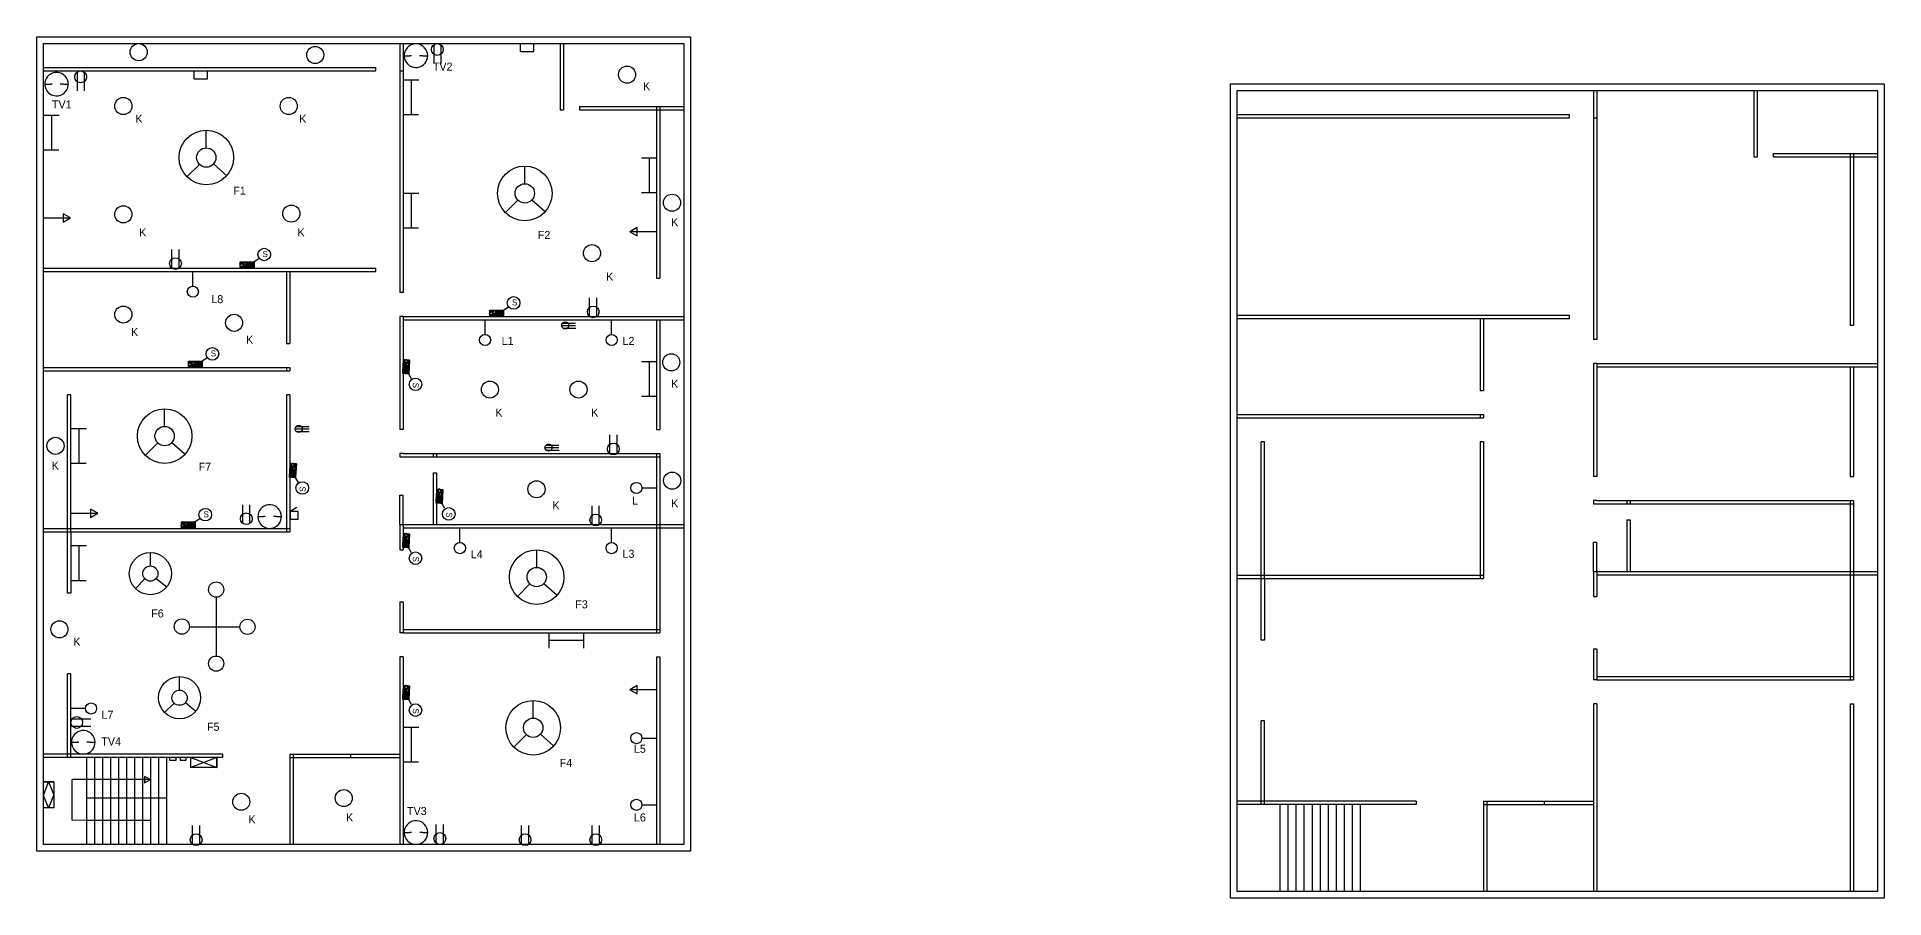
# Model space of a CAD drawing. Header units: inches. Extents: x -469 to 4578, y 1283 to 2573.
# Drawn here: x 1808 to 4578, y 1283 to 2573 of the extents above; entities that cross this region are included whole.
import ezdxf

# ---------------------------------------------------------------- set-up
doc = ezdxf.new("R2010")
doc.units = ezdxf.units.IN
doc.header["$MEASUREMENT"] = 0
doc.linetypes.add('ACAD_ISO02W100', pattern=[15, 12, -3])
doc.layers.add('Layer1', color=7, linetype='ACAD_ISO02W100')
doc.layers.add('Layer3', color=10, linetype='Continuous')
pattern_1 = [(45, (-10128.0587, -259.83316), (-0.18561553, 0.18561553), []), (45, (-10127.93496, -259.83316), (-0.18561553, 0.18561553), [])]
pattern_2 = [(45, (-10050.3497, -110.98752), (-0.18561553, 0.18561553), []), (45, (-10050.22595, -110.98752), (-0.18561553, 0.18561553), [])]
pattern_3 = [(45, (-9676.35038, -183.42293), (-0.18561553, 0.18561553), []), (45, (-9676.22664, -183.42293), (-0.18561553, 0.18561553), [])]
pattern_4 = [(311.7517341, (712.841, 14365.733), (0.1958347705, 0.1747998646), []), (311.7517341, (712.834, 14365.60946), (0.1958347705, 0.1747998646), [])]
pattern_5 = [(311.7517341, (712.841, 13877.51115), (0.1958347705, 0.1747998646), []), (311.7517341, (712.834, 13877.3876), (0.1958347705, 0.1747998646), [])]
pattern_6 = [(311.7517341, (543.0083, 14210.35765), (0.1958347705, 0.1747998646), []), (311.7517341, (543.00128, 14210.2341), (0.1958347705, 0.1747998646), [])]
pattern_7 = [(311.7517341, (712.841, 14105.1741), (0.1958347705, 0.1747998646), []), (311.7517341, (712.834, 14105.05055), (0.1958347705, 0.1747998646), [])]
pattern_8 = [(311.7517341, (762.79372, 14171.5111), (0.1958347705, 0.1747998646), []), (311.7517341, (762.7867, 14171.38756), (0.1958347705, 0.1747998646), [])]

msp = doc.modelspace()

# ---------------------------------------------------------------- hatches: boundary and pattern name
h = msp.add_hatch()
h.set_pattern_fill('ANSI32', color=256, style=0)
h.paths.add_polyline_path([(2038.1, 1841.3), (2040.4, 1845.4), (2041.6, 1843.7), (2045.3, 1846.2), (2024.6, 1846.2), (2024.6, 1841.6), (2028.4, 1844), (2034.2, 1845.1), (2032.2, 1840.8), (2028.4, 1844), (2028.2, 1839.3), (2024.5, 1840.5), (2024.5, 1836.6), (2045.3, 1836.6), (2045.3, 1846.1), (2041.6, 1843.6), (2042.5, 1842.3)])
at = {"layer": 'Layer1', "lineweight": 13, "ltscale": 0.13}
h = msp.add_hatch(dxfattribs=at)
h.set_pattern_fill('ANSI32', color=256, scale=0.7, style=0)
h.set_pattern_definition(pattern_2)
h.paths.add_polyline_path([(2119.9, 2236), (2113.1, 2236), (2113, 2236), (2113, 2234.2), (2114.8, 2232.5), (2116.9, 2233.8), (2120, 2234.4)])
h.paths.add_polyline_path([(2133.8, 2236), (2119.9, 2236), (2120, 2234.4), (2122.7, 2234.9), (2120.7, 2230.6), (2116.9, 2233.8), (2116.7, 2229.1), (2113, 2230.3), (2113, 2226.5), (2133.8, 2226.5), (2133.8, 2235.9), (2130.1, 2233.5), (2131, 2232.1), (2126.6, 2231.1), (2128.9, 2235.2), (2130, 2233.5)])
h = msp.add_hatch(dxfattribs=at)
h.set_pattern_fill('ANSI32', color=256, scale=0.7, style=0)
h.set_pattern_definition(pattern_2)
h.paths.add_polyline_path([(2114.8, 2232.5), (2113, 2234.2), (2113, 2231.3)])
h = msp.add_hatch(dxfattribs=at)
h.set_pattern_fill('ANSI32', color=256, scale=0.7, style=0)
h.set_pattern_definition(pattern_3)
h.paths.add_polyline_path([(2493.9, 2163.6), (2487.1, 2163.6), (2487, 2163.6), (2487, 2161.7), (2488.8, 2160.1), (2490.9, 2161.4), (2494, 2162)])
h.paths.add_polyline_path([(2507.8, 2163.6), (2493.9, 2163.6), (2494, 2162), (2496.7, 2162.5), (2494.7, 2158.2), (2490.9, 2161.4), (2490.7, 2156.7), (2487, 2157.9), (2487, 2154), (2507.8, 2154), (2507.8, 2163.5), (2504.1, 2161), (2505, 2159.7), (2500.6, 2158.7), (2502.9, 2162.7), (2504, 2161.1)])
h = msp.add_hatch(dxfattribs=at)
h.set_pattern_fill('ANSI32', color=256, scale=0.7, style=0)
h.set_pattern_definition(pattern_3)
h.paths.add_polyline_path([(2488.8, 2160.1), (2487, 2161.7), (2487, 2158.9)])
h = msp.add_hatch(dxfattribs=at)
h.set_pattern_fill('ANSI32', color=256, scale=0.7, style=0)
h.set_pattern_definition(pattern_1)
h.paths.add_polyline_path([(2042.2, 2087.2), (2035.4, 2087.2), (2035.3, 2087.2), (2035.3, 2085.3), (2037.1, 2083.7), (2039.1, 2085), (2042.3, 2085.6)])
h.paths.add_polyline_path([(2056.1, 2087.2), (2042.2, 2087.2), (2042.3, 2085.6), (2045, 2086.1), (2043, 2081.8), (2039.1, 2085), (2039, 2080.3), (2035.3, 2081.4), (2035.3, 2077.6), (2056.1, 2077.6), (2056.1, 2087.1), (2052.4, 2084.6), (2053.3, 2083.3), (2048.9, 2082.3), (2051.2, 2086.3), (2052.3, 2084.6)])
h = msp.add_hatch(dxfattribs=at)
h.set_pattern_fill('ANSI32', color=256, scale=0.7, style=0)
h.set_pattern_definition(pattern_1)
h.paths.add_polyline_path([(2037.1, 2083.7), (2035.3, 2085.3), (2035.3, 2082.5)])
h = msp.add_hatch(dxfattribs=at)
h.set_pattern_fill('ANSI32', color=256, scale=0.7, angle=-93.2483, style=0)
h.set_pattern_definition(pattern_4)
h.paths.add_polyline_path([(2366.5, 2082), (2366.9, 2088.9), (2366.9, 2088.9), (2365, 2089.1), (2363.3, 2087.3), (2364.5, 2085.2), (2364.9, 2082)])
h.paths.add_polyline_path([(2365.7, 2068.2), (2366.5, 2082), (2364.9, 2082), (2365.2, 2079.3), (2361.1, 2081.5), (2364.5, 2085.2), (2359.8, 2085.7), (2361.2, 2089.3), (2357.3, 2089.5), (2356.1, 2068.7), (2365.6, 2068.2), (2363.3, 2072), (2362, 2071.2), (2361.2, 2075.7), (2365.1, 2073.1), (2363.4, 2072.1)])
h = msp.add_hatch(dxfattribs=at)
h.set_pattern_fill('ANSI32', color=256, scale=0.7, angle=-93.2483, style=0)
h.set_pattern_definition(pattern_4)
h.paths.add_polyline_path([(2363.3, 2087.3), (2365, 2089.1), (2362.2, 2089.2)])
h = msp.add_hatch(dxfattribs=at)
h.set_pattern_fill('ANSI32', color=256, scale=0.7, angle=-93.2483, style=0)
h.set_pattern_definition(pattern_6)
h.paths.add_polyline_path([(2196.7, 1926.6), (2197.1, 1933.5), (2197.1, 1933.6), (2195.2, 1933.7), (2193.4, 1932), (2194.6, 1929.8), (2195.1, 1926.6)])
h.paths.add_polyline_path([(2195.9, 1912.8), (2196.7, 1926.6), (2195.1, 1926.6), (2195.4, 1924), (2191.2, 1926.2), (2194.6, 1929.8), (2190, 1930.3), (2191.3, 1933.9), (2187.5, 1934.1), (2186.3, 1913.3), (2195.8, 1912.8), (2193.5, 1916.7), (2192.1, 1915.8), (2191.4, 1920.3), (2195.3, 1917.7), (2193.5, 1916.7)])
h = msp.add_hatch(dxfattribs=at)
h.set_pattern_fill('ANSI32', color=256, scale=0.7, angle=-93.2483, style=0)
h.set_pattern_definition(pattern_6)
h.paths.add_polyline_path([(2193.4, 1932), (2195.2, 1933.7), (2192.4, 1933.8)])
h = msp.add_hatch(dxfattribs=at)
h.set_pattern_fill('ANSI32', color=256, scale=0.7, angle=-93.2483, style=0)
h.set_pattern_definition(pattern_8)
h.paths.add_polyline_path([(2416.4, 1887.8), (2416.8, 1894.6), (2416.8, 1894.7), (2415, 1894.8), (2413.2, 1893.1), (2414.4, 1891), (2414.8, 1887.8)])
h.paths.add_polyline_path([(2415.7, 1874), (2416.4, 1887.8), (2414.8, 1887.8), (2415.2, 1885.1), (2411, 1887.3), (2414.4, 1891), (2409.7, 1891.4), (2411.1, 1895.1), (2407.3, 1895.3), (2406.1, 1874.5), (2415.6, 1874), (2413.3, 1877.8), (2411.9, 1877), (2411.2, 1881.4), (2415.1, 1878.9), (2413.3, 1877.8)])
h = msp.add_hatch(dxfattribs=at)
h.set_pattern_fill('ANSI32', color=256, scale=0.7, angle=-93.2483, style=0)
h.set_pattern_definition(pattern_8)
h.paths.add_polyline_path([(2413.2, 1893.1), (2415, 1894.8), (2412.2, 1895)])
h = msp.add_hatch(dxfattribs=at)
h.set_pattern_fill('ANSI32', color=256, scale=0.7, style=0)
h.set_pattern_definition([(45, (-10138.8256, -500.80752), (-0.18561553, 0.18561553), []), (45, (-10138.70186, -500.80752), (-0.18561553, 0.18561553), [])])
h.paths.add_polyline_path([(2026.3, 1842.7), (2024.5, 1844.3), (2024.5, 1841.5)])
h = msp.add_hatch(dxfattribs=at)
h.set_pattern_fill('ANSI32', color=256, scale=0.7, angle=-93.2483, style=0)
h.set_pattern_definition(pattern_7)
h.paths.add_polyline_path([(2366.5, 1821.5), (2366.9, 1828.3), (2366.9, 1828.4), (2365, 1828.5), (2363.3, 1826.8), (2364.5, 1824.7), (2364.9, 1821.4)])
h.paths.add_polyline_path([(2365.7, 1807.6), (2366.5, 1821.5), (2364.9, 1821.4), (2365.2, 1818.8), (2361.1, 1821), (2364.5, 1824.7), (2359.8, 1825.1), (2361.2, 1828.7), (2357.3, 1828.9), (2356.1, 1808.2), (2365.6, 1807.6), (2363.3, 1811.5), (2362, 1810.7), (2361.2, 1815.1), (2365.1, 1812.5), (2363.4, 1811.5)])
h = msp.add_hatch(dxfattribs=at)
h.set_pattern_fill('ANSI32', color=256, scale=0.7, angle=-93.2483, style=0)
h.set_pattern_definition(pattern_7)
h.paths.add_polyline_path([(2363.3, 1826.8), (2365, 1828.5), (2362.2, 1828.7)])
h = msp.add_hatch(dxfattribs=at)
h.set_pattern_fill('ANSI32', color=256, scale=0.7, angle=-93.2483, style=0)
h.set_pattern_definition(pattern_5)
h.paths.add_polyline_path([(2366.5, 1593.8), (2366.9, 1600.6), (2366.9, 1600.7), (2365, 1600.8), (2363.3, 1599.1), (2364.5, 1597), (2364.9, 1593.8)])
h.paths.add_polyline_path([(2365.7, 1580), (2366.5, 1593.8), (2364.9, 1593.8), (2365.2, 1591.1), (2361.1, 1593.3), (2364.5, 1597), (2359.8, 1597.4), (2361.2, 1601.1), (2357.3, 1601.3), (2356.1, 1580.5), (2365.6, 1580), (2363.3, 1583.8), (2362, 1583), (2361.2, 1587.4), (2365.1, 1584.9), (2363.4, 1583.8)])
h = msp.add_hatch(dxfattribs=at)
h.set_pattern_fill('ANSI32', color=256, scale=0.7, angle=-93.2483, style=0)
h.set_pattern_definition(pattern_5)
h.paths.add_polyline_path([(2363.3, 1599.1), (2365, 1600.8), (2362.2, 1601)])

# ---------------------------------------------------------------- linework, layer by layer
for p, q in [((1808.1, 1353), (1808.1, 2573)), ((1808.1, 2573), (2788.1, 2573)), ((1818.1, 1363), (1818.1, 2563)), ((1818.1, 2563), (2778.1, 2563)), ((2352.3, 2563), (2352.3, 2190)), ((2357.3, 2563), (2357.3, 2190)), ((2403.1, 2561.2), (2403.1, 2533.1)), ((2413.9, 2561.1), (2413.9, 2533.1)), ((2533.2, 2551), (2533.2, 2563)), ((2533.2, 2551), (2553.1, 2551)), ((2553.1, 2551), (2553.1, 2563)), ((2553.1, 2551), (2553.1, 2551)), ((2553.1, 2551), (2553.1, 2551)), ((2592.8, 2563), (2592.8, 2463.6)), ((2597.8, 2563), (2597.8, 2468.6)), ((2778.1, 2563), (2778.1, 1363)), ((2778.1, 2563), (2778.1, 2563)), ((2788.1, 2573), (2788.1, 1353)), ((1818.1, 2527), (2316.3, 2527)), ((1818.1, 2522), (2316.3, 2522)), ((2043.9, 2510), (2043.9, 2522)), ((2063.8, 2510), (2063.8, 2522)), ((2316.3, 2522), (2316.3, 2527)), ((2352.3, 2522), (2357.3, 2522)), ((2358.7, 2544.9), (2367.1, 2544.9)), ((2369.9, 2544.9), (2367.3, 2544.9)), ((2386.7, 2544.9), (2382, 2544.9)), ((2386.7, 2544.9), (2394.1, 2544.9)), ((2393.2, 2539.5), (2394.1, 2544.9)), ((1819.8, 2502.3), (1828.2, 2502.3)), ((1831, 2502.3), (1828.4, 2502.3)), ((1847.8, 2502.3), (1843.1, 2502.3)), ((1847.8, 2502.3), (1855.2, 2502.3)), ((1854.4, 2496.9), (1855.2, 2502.3)), ((1868.3, 2520.2), (1868.3, 2492.1)), ((1879.1, 2520.1), (1879.1, 2492.1)), ((2043.9, 2510), (2063.8, 2510)), ((2063.8, 2510), (2063.8, 2510)), ((2063.8, 2510), (2063.8, 2510)), ((2357.3, 2508.8), (2380.8, 2508.8)), ((2369.1, 2508.8), (2369.1, 2456.8)), ((3597.8, 1282.6), (3597.8, 2502.6)), ((3597.8, 2502.6), (4577.8, 2502.6)), ((4577.8, 2502.6), (4577.8, 1282.6)), ((2597.8, 2468.6), (2597.8, 2463.6)), ((2621.8, 2468.6), (2778.1, 2468.6)), ((2621.8, 2468.6), (2621.8, 2463.6)), ((2737.1, 2468.6), (2737.1, 2211.4)), ((2742.1, 2468.6), (2742.1, 2211.4)), ((3607.8, 1292.6), (3607.8, 2492.6)), ((3607.8, 2492.6), (4567.8, 2492.6)), ((4141.9, 2492.6), (4141.9, 2119.6)), ((4146.9, 2492.6), (4146.9, 2119.6)), ((4382.4, 2492.6), (4382.4, 2393.2)), ((4387.4, 2492.6), (4387.4, 2398.2)), ((4567.8, 2492.6), (4567.8, 1292.6)), ((4567.8, 2492.6), (4567.8, 2492.6)), ((1818.1, 2456), (1818.1, 2456)), ((1818.1, 2456), (1841.7, 2456)), ((1829.9, 2456), (1829.9, 2404)), ((2357.3, 2456.8), (2380.1, 2456.8)), ((2592.8, 2463.6), (2597.8, 2463.6)), ((2621.8, 2463.6), (2778.1, 2463.6)), ((3607.8, 2456.6), (4105.9, 2456.6)), ((3607.8, 2451.6), (4105.9, 2451.6)), ((4105.9, 2451.6), (4105.9, 2456.6)), ((4141.9, 2451.6), (4146.9, 2451.6)), ((2062.1, 2406.7), (2062.1, 2433.2)), ((1818.1, 2404), (1840.9, 2404)), ((2051.9, 2382.1), (2033.1, 2363.4)), ((2072.9, 2382.7), (2092.7, 2365.1)), ((2714.4, 2392), (2737.9, 2392)), ((2726.2, 2392), (2726.2, 2340)), ((4382.4, 2393.2), (4387.4, 2393.2)), ((4387.4, 2398.2), (4387.4, 2393.2)), ((4411.4, 2398.2), (4567.8, 2398.2)), ((4411.4, 2398.2), (4411.4, 2393.2)), ((4411.4, 2393.2), (4567.8, 2393.2)), ((4526.8, 2398.2), (4526.8, 2141)), ((4531.8, 2398.2), (4531.8, 2141)), ((2539.6, 2353.1), (2539.6, 2379.6)), ((2357.3, 2338.9), (2380.8, 2338.9)), ((2369.1, 2338.9), (2369.1, 2286.9)), ((2529.4, 2328.4), (2510.6, 2309.7)), ((2550.4, 2329), (2570.2, 2311.5)), ((2714.4, 2340), (2737.1, 2340)), ((1818.1, 2302), (1818.1, 2302)), ((1818.1, 2302), (1858.3, 2302)), ((1858.3, 2302), (1847.3, 2307.9)), ((1847.3, 2307.9), (1847.3, 2295.3)), ((1847.3, 2295.3), (1858.3, 2302)), ((2357.3, 2286.9), (2380.1, 2286.9)), ((2708, 2287.7), (2697, 2281.1)), ((2737.1, 2281.1), (2697, 2281.1)), ((2697, 2281.1), (2708, 2275.2)), ((2708, 2275.2), (2708, 2287.7)), ((2010.5, 2226.5), (2010.5, 2254.5)), ((2021.3, 2226.5), (2021.3, 2254.5)), ((1818.1, 2226.5), (2316.3, 2226.5)), ((1818.1, 2221.5), (2316.3, 2221.5)), ((2041.9, 2199.7), (2041.9, 2221.5)), ((2113, 2226.5), (2113, 2236)), ((2113.1, 2236), (2133.8, 2236)), ((2141, 2240.7), (2126.6, 2231.1)), ((2126.6, 2231.1), (2133.8, 2236)), ((2126.6, 2231.1), (2128.9, 2235.2)), ((2131, 2232.1), (2126.6, 2231.1)), ((2128.9, 2235.2), (2131, 2232.1)), ((2133.8, 2236), (2133.8, 2226.5)), ((2182.5, 2221.5), (2182.5, 2113.6)), ((2187.5, 2221.5), (2187.5, 2113.6)), ((2316.3, 2221.5), (2316.3, 2226.5)), ((2357.3, 2190), (2352.3, 2190)), ((2737.1, 2211.4), (2742.1, 2211.4)), ((2487, 2154), (2487, 2163.6)), ((2487.1, 2163.6), (2507.8, 2163.6)), ((2515, 2168.3), (2500.6, 2158.7)), ((2500.6, 2158.7), (2507.8, 2163.6)), ((2500.6, 2158.7), (2502.9, 2162.7)), ((2502.9, 2162.7), (2505, 2159.7)), ((2507.8, 2163.6), (2507.8, 2154)), ((2636.9, 2154.1), (2636.9, 2182.1)), ((2647.7, 2154), (2647.7, 2182.1)), ((2357.3, 2154), (2352.3, 2154)), ((2352.3, 2154), (2352.3, 1984.6)), ((2357.3, 2154), (2778.1, 2154)), ((2357.3, 2154), (2357.3, 1984.6)), ((2357.3, 2149), (2778.1, 2149)), ((2480.1, 2127.3), (2480.1, 2149)), ((2505, 2159.7), (2500.6, 2158.7)), ((2594.9, 2140.7), (2615.7, 2140.7)), ((2596.4, 2144.3), (2615.8, 2144.3)), ((2596.6, 2136.8), (2616, 2136.8)), ((2669.9, 2127.3), (2669.9, 2149)), ((2737.1, 2149), (2737.1, 1984.6)), ((2742.1, 2149), (2742.1, 1984.6)), ((3607.8, 2156.1), (4105.9, 2156.1)), ((3607.8, 2151.1), (4105.9, 2151.1)), ((3972.1, 2151.1), (3972.1, 2043.2)), ((3977.1, 2151.1), (3977.1, 2043.2)), ((4105.9, 2151.1), (4105.9, 2156.1)), ((4526.8, 2141), (4531.8, 2141)), ((2182.5, 2113.6), (2187.5, 2113.6)), ((4146.9, 2119.6), (4141.9, 2119.6)), ((1818.1, 2077.6), (2187.5, 2077.6)), ((2035.3, 2077.6), (2035.3, 2087.2)), ((2035.4, 2087.2), (2056.1, 2087.2)), ((2063.3, 2091.9), (2048.9, 2082.3)), ((2048.9, 2082.3), (2056.1, 2087.2)), ((2048.9, 2082.3), (2051.2, 2086.3)), ((2053.3, 2083.3), (2048.9, 2082.3)), ((2051.2, 2086.3), (2053.3, 2083.3)), ((2056.1, 2087.2), (2056.1, 2077.6)), ((2182.5, 2077.6), (2182.5, 2072.6)), ((2187.5, 2077.6), (2187.5, 2072.6)), ((2357.3, 2089.5), (2366.9, 2088.9)), ((2366.9, 2088.9), (2365.7, 2068.2)), ((2714.4, 2086.7), (2737.9, 2086.7)), ((2726.2, 2086.7), (2726.2, 2034.7)), ((4141.9, 2083.6), (4141.9, 1914.2)), ((4146.9, 2083.6), (4141.9, 2083.6)), ((4146.9, 2083.6), (4146.9, 1914.2)), ((4146.9, 2083.6), (4567.8, 2083.6)), ((4146.9, 2078.6), (4567.8, 2078.6)), ((4526.8, 2078.6), (4526.8, 1914.2)), ((4531.8, 2078.6), (4531.8, 1914.2)), ((1818.1, 2072.6), (2187.5, 2072.6)), ((2365.7, 2068.2), (2356.1, 2068.7)), ((2370, 2060.7), (2361.2, 2075.7)), ((2361.2, 2075.7), (2365.7, 2068.2)), ((2361.2, 2075.7), (2365.1, 2073.1)), ((2362, 2071.2), (2361.2, 2075.7)), ((2365.1, 2073.1), (2362, 2071.2)), ((1854.1, 1831.6), (1854.1, 2036.6)), ((1859.1, 2036.6), (1854.1, 2036.6)), ((1859.1, 1831.6), (1859.1, 2036.6)), ((2187.5, 2036.6), (2182.5, 2036.6)), ((2182.5, 2036.6), (2182.5, 1831.6)), ((2187.5, 2036.6), (2187.5, 2036.6)), ((2187.5, 2036.6), (2187.5, 1831.6)), ((2714.4, 2034.7), (2737.1, 2034.7)), ((3972.1, 2043.2), (3977.1, 2043.2)), ((1999.6, 1989.3), (1999.6, 2015.8)), ((3607.8, 2007.2), (3977.1, 2007.2)), ((3607.8, 2002.2), (3977.1, 2002.2)), ((3972.1, 2007.2), (3972.1, 2002.2)), ((3977.1, 2007.2), (3977.1, 2002.2)), ((1859.1, 1986.2), (1882.7, 1986.2)), ((1870.9, 1986.2), (1870.9, 1934.1)), ((2195.4, 1985.7), (2216.2, 1985.7)), ((2196.9, 1989.3), (2216.3, 1989.3)), ((2197.1, 1981.8), (2216.4, 1981.8)), ((2357.3, 1984.6), (2352.3, 1984.6)), ((2667.1, 1948.7), (2667.1, 1976.7)), ((2677.9, 1948.6), (2677.9, 1976.7)), ((2737.1, 1984.6), (2742.1, 1984.6)), ((1989.3, 1964.6), (1970.6, 1945.9)), ((2010.4, 1965.2), (2030.2, 1947.6)), ((2357.3, 1948.6), (2352.3, 1948.6)), ((2352.3, 1948.6), (2352.3, 1943.6)), ((2352.3, 1943.6), (2742.1, 1943.6)), ((2357.3, 1948.6), (2742.1, 1948.6)), ((2402.3, 1948.6), (2402.3, 1943.6)), ((2407.3, 1948.6), (2407.3, 1943.6)), ((2570, 1957.7), (2590.7, 1957.7)), ((2571.4, 1961.3), (2590.9, 1961.3)), ((2571.7, 1953.8), (2591, 1953.8)), ((2737.1, 1948.6), (2737.1, 1680)), ((2742.1, 1948.6), (2742.1, 1680)), ((3643.8, 1761.3), (3643.8, 1966.2)), ((3648.8, 1966.2), (3643.8, 1966.2)), ((3648.8, 1761.3), (3648.8, 1966.2)), ((3972.1, 1966.2), (3972.1, 1761.3)), ((3977.1, 1966.2), (3972.1, 1966.2)), ((3977.1, 1966.2), (3977.1, 1761.3)), ((3977.1, 1966.2), (3977.1, 1966.2)), ((1859.1, 1934.1), (1881.9, 1934.1)), ((2195.9, 1912.8), (2186.3, 1913.3)), ((2187.5, 1934.1), (2197.1, 1933.6)), ((2200.2, 1905.3), (2191.4, 1920.3)), ((2191.4, 1920.3), (2195.9, 1912.8)), ((2191.4, 1920.3), (2195.3, 1917.7)), ((2192.1, 1915.8), (2191.4, 1920.3)), ((2195.3, 1917.7), (2192.1, 1915.8)), ((2197.1, 1933.5), (2195.9, 1912.8)), ((2402.3, 1919.6), (2407.3, 1919.6)), ((2402.3, 1919.6), (2402.3, 1870.9)), ((2407.3, 1919.6), (2407.3, 1870.9)), ((4146.9, 1914.2), (4141.9, 1914.2)), ((4526.8, 1914.2), (4531.8, 1914.2)), ((2352.3, 1842.2), (2352.3, 1886.2)), ((2352.3, 1886.2), (2357.3, 1886.2)), ((2357.3, 1842.2), (2357.3, 1886.2)), ((2407.3, 1895.3), (2416.8, 1894.7)), ((2416.8, 1894.6), (2415.7, 1874)), ((2715.4, 1897.2), (2737.1, 1897.2)), ((1859.1, 1859.5), (1899.3, 1859.5)), ((1899.3, 1859.5), (1888.3, 1865.4)), ((1888.3, 1865.4), (1888.3, 1852.8)), ((1888.3, 1852.8), (1899.3, 1859.5)), ((2116.7, 1844), (2116.7, 1872.1)), ((2127.5, 1844), (2127.5, 1872.1)), ((2187.9, 1862.3), (2198, 1868.2)), ((2187.9, 1862.3), (2199.9, 1862.3)), ((2187.9, 1862.3), (2187.9, 1850.3)), ((2199.9, 1850.3), (2199.9, 1862.3)), ((2402.3, 1870.9), (2402.3, 1842.2)), ((2415.7, 1874), (2406.1, 1874.5)), ((2407.3, 1870.9), (2407.3, 1842.2)), ((2419.9, 1866.4), (2411.2, 1881.4)), ((2411.2, 1881.4), (2415.7, 1874)), ((2411.2, 1881.4), (2415.1, 1878.9)), ((2411.9, 1877), (2411.2, 1881.4)), ((2415.1, 1878.9), (2411.9, 1877)), ((2640.6, 1842.2), (2640.6, 1870.2)), ((2651.4, 1842.2), (2651.4, 1870.2)), ((4141.9, 1878.2), (4141.9, 1873.2)), ((4146.9, 1878.2), (4141.9, 1878.2)), ((4141.9, 1873.2), (4531.8, 1873.2)), ((4146.9, 1878.2), (4531.8, 1878.2)), ((4191.9, 1878.2), (4191.9, 1873.2)), ((4196.9, 1878.2), (4196.9, 1873.2)), ((4526.8, 1878.2), (4526.8, 1609.6)), ((4531.8, 1878.2), (4531.8, 1609.6)), ((1818.1, 1836.6), (2187.5, 1836.6)), ((1818.1, 1831.6), (2187.5, 1831.6)), ((1854.1, 1739.5), (1854.1, 1831.6)), ((1859.1, 1831.6), (1859.1, 1795.6)), ((1859.1, 1831.6), (1859.1, 1795.6)), ((2024.6, 1846.2), (2024.5, 1836.6)), ((2024.6, 1846.2), (2045.3, 1846.2)), ((2052.6, 1850.9), (2038.1, 1841.3)), ((2038.1, 1841.3), (2045.3, 1846.2)), ((2038.1, 1841.3), (2040.4, 1845.4)), ((2042.5, 1842.3), (2038.1, 1841.3)), ((2040.4, 1845.4), (2042.5, 1842.3)), ((2045.3, 1846.1), (2045.3, 1836.6)), ((2139.4, 1854.3), (2147.8, 1854.3)), ((2150.5, 1854.3), (2148, 1854.3)), ((2167.3, 1854.3), (2162.7, 1854.3)), ((2167.3, 1854.3), (2174.7, 1854.3)), ((2173.9, 1848.9), (2174.7, 1854.3)), ((2187.9, 1850.3), (2199.9, 1850.3)), ((2352.3, 1842.2), (2742.1, 1842.2)), ((2352.3, 1842.2), (2352.3, 1804.6)), ((2357.3, 1842.2), (2357.3, 1804.6)), ((2357.3, 1837.2), (2742.1, 1837.2)), ((2357.3, 1828.9), (2366.9, 1828.4)), ((2366.9, 1828.3), (2365.7, 1807.6)), ((2442.3, 1815.4), (2442.3, 1837.2)), ((2669.8, 1815.4), (2669.8, 1837.2)), ((2742.1, 1842.2), (2778.1, 1842.2)), ((2742.1, 1837.2), (2778.1, 1837.2)), ((4191.9, 1849.2), (4191.9, 1800.6)), ((4191.9, 1849.2), (4196.9, 1849.2)), ((4196.9, 1849.2), (4196.9, 1800.6)), ((1859.1, 1810.7), (1882.7, 1810.7)), ((1870.9, 1810.7), (1870.9, 1758.7)), ((1978.2, 1780.3), (1978.2, 1800.4)), ((2352.3, 1804.6), (2357.3, 1804.6)), ((2365.7, 1807.6), (2356.1, 1808.2)), ((2370, 1800.1), (2361.2, 1815.1)), ((2361.2, 1815.1), (2365.7, 1807.6)), ((2361.2, 1815.1), (2365.1, 1812.5)), ((2362, 1810.7), (2361.2, 1815.1)), ((2365.1, 1812.5), (2362, 1810.7)), ((2557.5, 1778.1), (2557.5, 1804.6)), ((4141.9, 1771.8), (4141.9, 1815.8)), ((4141.9, 1815.8), (4146.9, 1815.8)), ((4146.9, 1771.8), (4146.9, 1815.8)), ((4191.9, 1800.6), (4191.9, 1771.8)), ((4196.9, 1800.6), (4196.9, 1771.8)), ((1859.1, 1795.6), (1859.1, 1758.7)), ((1859.1, 1758.7), (1859.1, 1739.5)), ((1859.1, 1758.7), (1881.9, 1758.7)), ((1970, 1760.8), (1955.7, 1746.6)), ((1987.1, 1761.6), (2002.8, 1749)), ((2547.3, 1753.4), (2528.5, 1734.7)), ((2568.4, 1754), (2588.2, 1736.4)), ((3607.8, 1766.3), (3977.1, 1766.3)), ((3607.8, 1761.3), (3977.1, 1761.3)), ((3643.8, 1669.1), (3643.8, 1761.3)), ((3648.8, 1761.3), (3648.8, 1725.3)), ((3648.8, 1761.3), (3648.8, 1725.3)), ((4141.9, 1771.8), (4141.9, 1734.3)), ((4141.9, 1771.8), (4531.8, 1771.8)), ((4146.9, 1771.8), (4146.9, 1734.3)), ((4146.9, 1766.8), (4531.8, 1766.8)), ((4531.8, 1771.8), (4567.8, 1771.8)), ((4531.8, 1766.8), (4567.8, 1766.8)), ((1859.1, 1739.5), (1854.1, 1739.5)), ((2076.9, 1732.3), (2076.9, 1645.9)), ((2352.3, 1726.5), (2357.3, 1726.5)), ((2352.3, 1726.5), (2352.3, 1680)), ((2357.3, 1726.5), (2357.3, 1680)), ((3648.8, 1725.3), (3648.8, 1688.3)), ((4141.9, 1734.3), (4146.9, 1734.3)), ((2038.6, 1689.1), (2112.4, 1689.1)), ((2357.3, 1680), (2352.3, 1680)), ((2357.3, 1685), (2742.1, 1685)), ((2357.3, 1680), (2742.1, 1680)), ((2576.3, 1657.2), (2576.3, 1680.7)), ((2576.3, 1669), (2628.3, 1669)), ((2628.3, 1657.2), (2628.3, 1680)), ((3648.8, 1669.1), (3643.8, 1669.1)), ((3648.8, 1688.3), (3648.8, 1669.1)), ((2357.3, 1644), (2352.3, 1644)), ((2352.3, 1644), (2352.3, 1363)), ((2357.3, 1644), (2357.3, 1601.3)), ((2357.3, 1644), (2357.3, 1363)), ((2737.1, 1644), (2737.1, 1363)), ((2737.1, 1644), (2742.1, 1644)), ((2742.1, 1644), (2742.1, 1363)), ((4141.9, 1656.1), (4141.9, 1609.6)), ((4141.9, 1656.1), (4146.9, 1656.1)), ((4146.9, 1656.1), (4146.9, 1609.6)), ((1854.1, 1493.3), (1854.1, 1618.8)), ((1859.1, 1618.8), (1854.1, 1618.8)), ((1859.1, 1493.3), (1859.1, 1618.8)), ((2022, 1594.2), (2022, 1614.4)), ((4146.9, 1609.6), (4141.9, 1609.6)), ((4146.9, 1614.6), (4531.8, 1614.6)), ((4146.9, 1609.6), (4531.8, 1609.6)), ((2365.7, 1580), (2356.1, 1580.5)), ((2357.3, 1601.3), (2366.9, 1600.7)), ((2370, 1572.4), (2361.2, 1587.4)), ((2361.2, 1587.4), (2365.7, 1580)), ((2361.2, 1587.4), (2365.1, 1584.9)), ((2362, 1583), (2361.2, 1587.4)), ((2365.1, 1584.9), (2362, 1583)), ((2366.9, 1600.6), (2365.7, 1580)), ((2552.3, 1552.2), (2552.3, 1578.7)), ((2708, 1601.1), (2697, 1594.4)), ((2737.1, 1594.4), (2697, 1594.4)), ((2697, 1594.4), (2708, 1588.5)), ((2708, 1588.5), (2708, 1601.1)), ((1880.9, 1566.7), (1859.1, 1566.7)), ((1861, 1551.1), (1889.1, 1551.1)), ((2013.8, 1574.7), (1999.5, 1560.5)), ((2030.9, 1575.6), (2046.6, 1562.9)), ((4141.9, 1573.6), (4141.9, 1292.6)), ((4146.9, 1573.6), (4141.9, 1573.6)), ((4146.9, 1573.6), (4146.9, 1292.6)), ((4146.9, 1573.6), (4146.9, 1530.9)), ((4526.8, 1573.6), (4526.8, 1292.6)), ((4526.8, 1573.6), (4531.8, 1573.6)), ((4531.8, 1573.6), (4531.8, 1292.6)), ((1861, 1540.3), (1889.1, 1540.3)), ((2357.3, 1538.9), (2380.8, 1538.9)), ((2369.1, 1538.9), (2369.1, 1486.9)), ((2542, 1527.6), (2523.2, 1508.9)), ((2563.1, 1528.2), (2582.9, 1510.6)), ((3643.8, 1422.9), (3643.8, 1548.4)), ((3648.8, 1548.4), (3643.8, 1548.4)), ((3648.8, 1422.9), (3648.8, 1548.4)), ((2086.5, 1498.3), (1818.1, 1498.3)), ((1860, 1516), (1868.4, 1516)), ((1871.1, 1516), (1868.6, 1516)), ((1887.9, 1516), (1883.2, 1516)), ((1887.9, 1516), (1895.3, 1516)), ((1894.5, 1510.6), (1895.3, 1516)), ((2086.5, 1498.3), (2086.5, 1493.3)), ((2187.5, 1498.3), (2187.5, 1363)), ((2187.5, 1498.3), (2192.5, 1498.3)), ((2192.5, 1498.3), (2192.5, 1363)), ((2192.5, 1498.3), (2352.3, 1498.3)), ((2278.4, 1498.3), (2278.4, 1493.3)), ((2715.4, 1522.2), (2737.1, 1522.2)), ((2086.5, 1493.3), (1818.1, 1493.3)), ((1882.4, 1493.3), (1882.4, 1363)), ((1894.4, 1493.3), (1894.4, 1363)), ((1906.4, 1493.3), (1906.4, 1363)), ((1918.4, 1493.3), (1918.4, 1363)), ((1930.4, 1493.3), (1930.4, 1363)), ((1942.4, 1493.3), (1942.4, 1363)), ((1954.4, 1493.3), (1954.4, 1363)), ((1966.4, 1493.3), (1966.4, 1363)), ((1978.4, 1493.3), (1978.4, 1363)), ((1990.4, 1493.3), (1990.4, 1363)), ((2002.4, 1493.3), (2002.4, 1363)), ((2007.1, 1493.3), (2007.1, 1489.4)), ((2007.1, 1489.4), (2017, 1489.4)), ((2017, 1489.4), (2017, 1493.3)), ((2023.1, 1493.3), (2023.1, 1489.4)), ((2023.1, 1489.4), (2031.8, 1489.4)), ((2031.8, 1489.4), (2031.8, 1493.3)), ((2038.8, 1478.2), (2038.8, 1493.3)), ((2038.8, 1493.3), (2077.7, 1478.2)), ((2077.7, 1493.3), (2038.8, 1478.2)), ((2077.7, 1493.3), (2038.8, 1493.3)), ((2077.7, 1478.2), (2038.8, 1478.2)), ((2077.7, 1493.3), (2077.7, 1493.3)), ((2077.7, 1493.3), (2077.7, 1478.2)), ((2077.7, 1478.2), (2077.7, 1493.3)), ((2187.5, 1493.3), (2352.3, 1493.3)), ((2357.3, 1486.9), (2380.1, 1486.9)), ((1818.1, 1456.7), (1818.1, 1456.7)), ((1818.1, 1456.7), (1833.3, 1456.7)), ((1833.3, 1456.7), (1818.1, 1456.7)), ((1818.1, 1436.3), (1825.7, 1456.7)), ((1825.7, 1456.7), (1833.3, 1437.2)), ((1833.3, 1456.7), (1833.3, 1417.8)), ((1861, 1399.2), (1861, 1460.4)), ((1882.4, 1460.4), (1861, 1460.4)), ((1978.4, 1460.4), (1882.4, 1460.4)), ((1978.4, 1460.4), (1969.4, 1464.9)), ((1969.4, 1464.9), (1969.4, 1455.1)), ((1969.4, 1455.1), (1978.4, 1460.4)), ((1825.7, 1417.8), (1818.1, 1436.3)), ((1833.3, 1417.8), (1818.1, 1417.8)), ((1833.3, 1437.2), (1825.7, 1417.8)), ((2002.4, 1432.2), (1882.4, 1432.2)), ((2715.4, 1422.3), (2737.1, 1422.3)), ((3876.1, 1427.9), (3607.8, 1427.9)), ((3876.1, 1422.9), (3607.8, 1422.9)), ((3672, 1422.9), (3672, 1292.6)), ((3684, 1422.9), (3684, 1292.6)), ((3696, 1422.9), (3696, 1292.6)), ((3708, 1422.9), (3708, 1292.6)), ((3720, 1422.9), (3720, 1292.6)), ((3732, 1422.9), (3732, 1292.6)), ((3744, 1422.9), (3744, 1292.6)), ((3756, 1422.9), (3756, 1292.6)), ((3768, 1422.9), (3768, 1292.6)), ((3780, 1422.9), (3780, 1292.6)), ((3792, 1422.9), (3792, 1292.6)), ((3876.1, 1427.9), (3876.1, 1422.9)), ((3977.1, 1427.9), (3977.1, 1292.6)), ((3977.1, 1427.9), (3982.1, 1427.9)), ((3977.1, 1422.9), (4141.9, 1422.9)), ((3982.1, 1427.9), (3982.1, 1292.6)), ((3982.1, 1427.9), (4141.9, 1427.9)), ((4068, 1427.9), (4068, 1422.9)), ((1882.4, 1399), (1861, 1399.2)), ((1978.4, 1399), (1882.4, 1399)), ((2041.5, 1363), (2041.5, 1391.1)), ((2052.3, 1363), (2052.3, 1391.1)), ((2406.9, 1364.9), (2406.9, 1392.9)), ((2417.7, 1364.8), (2417.7, 1392.9)), ((2534.7, 1363), (2534.7, 1391.1)), ((2545.5, 1363), (2545.5, 1391.1)), ((2640.7, 1363), (2640.7, 1391.1)), ((2651.5, 1363), (2651.5, 1391.1)), ((2778.1, 1363), (1818.1, 1363)), ((2358.8, 1380.7), (2367.2, 1380.7)), ((2370, 1380.7), (2367.4, 1380.7)), ((2386.8, 1380.7), (2382.1, 1380.7)), ((2386.8, 1380.7), (2394.2, 1380.7)), ((2393.3, 1375.3), (2394.2, 1380.7)), ((2788.1, 1353), (1808.1, 1353)), ((4577.8, 1282.6), (3597.8, 1282.6)), ((4567.8, 1292.6), (3607.8, 1292.6))]:
    msp.add_line(p, q)
for centre, radius in [((1960.7, 2550.2), 12.8), ((2225.4, 2546), 12.8), ((2408.5, 2554.2), 8.8), ((1873.6, 2513.2), 8.8), ((2693, 2516.5), 12.8), ((1937.7, 2469.5), 12.8), ((2185.7, 2469.5), 12.8), ((2062.1, 2392.3), 40.9), ((2062.1, 2392.3), 14.5), ((2539.6, 2338.6), 40.9), ((2539.6, 2338.6), 14.5), ((2760.4, 2324.6), 12.8), ((1937.7, 2307.2), 12.8), ((2189.6, 2308.3), 12.8), ((2148.9, 2247), 9.45), ((2640.4, 2249), 12.8), ((2015.9, 2233.4), 8.8), ((2041.9, 2191.3), 8.35), ((1937.7, 2157), 12.8), ((2522.9, 2174.5), 9.45), ((2642.3, 2161), 8.8), ((2103.8, 2144.6), 12.8), ((2600.3, 2140.7), 5.31), ((2071.2, 2098.1), 9.45), ((2480.1, 2118.9), 8.35), ((2669.9, 2118.9), 8.35), ((2759.3, 2085.4), 12.8), ((2375.8, 2052.4), 9.45), ((2487.3, 2044.6), 12.8), ((2620.2, 2044.6), 12.8), ((1999.6, 1974.8), 40.9), ((1836, 1960.3), 12.8), ((1999.6, 1974.8), 14.5), ((2200.7, 1985.7), 5.31), ((2575.3, 1957.7), 5.31), ((2672.5, 1955.6), 8.8), ((2760.6, 1908.1), 12.8), ((2205.9, 1897.1), 9.45), ((2557.2, 1895.2), 12.8), ((2707, 1897.2), 8.35), ((2060.5, 1857.1), 9.45), ((2122.1, 1851), 8.8), ((2425.7, 1858.2), 9.45), ((2646.1, 1849.1), 8.8), ((1978.2, 1768.8), 31.6), ((2375.8, 1791.9), 9.45), ((2442.3, 1807), 8.35), ((2557.5, 1763.6), 40.9), ((2669.8, 1807), 8.35), ((1978.2, 1768.8), 11.4), ((2557.5, 1763.6), 14.5), ((2076.9, 1744.9), 11.4), ((1841.9, 1685.3), 12.8), ((2025.4, 1689.4), 11.4), ((2123.9, 1689.1), 11.4), ((2076.9, 1633.9), 11.4), ((2022, 1582.8), 31.6), ((2022, 1582.8), 11.4), ((2552.3, 1537.8), 40.9), ((1867.9, 1545.7), 8.8), ((1889.3, 1566.7), 8.35), ((2375.8, 1564.2), 9.45), ((2552.3, 1537.8), 14.5), ((2707, 1522.2), 8.35), ((2268.2, 1432.4), 12.8), ((2114.5, 1426.9), 12.8), ((2707, 1422.3), 8.35), ((2046.9, 1370), 8.8), ((2412.3, 1371.8), 8.8), ((2540.1, 1370), 8.8), ((2646.1, 1370), 8.8)]:
    msp.add_circle(centre, radius)
for centre in [(2376.4, 2544.9), (1837.5, 2502.3), (2157.1, 1854.3), (1877.7, 1516), (2376.5, 1380.7)]:
    msp.add_arc(centre, 17.7, 0, 342.2108)
for p, q in [((2116.9, 2233.8), (2111.9, 2230.6)), ((2111.9, 2230.6), (2116.7, 2229.1)), ((2113, 2236), (2113.1, 2236)), ((2116.7, 2229.1), (2116.9, 2233.8)), ((2122.7, 2234.9), (2116.9, 2233.8)), ((2116.9, 2233.8), (2120.7, 2230.6)), ((2120.7, 2230.6), (2122.7, 2234.9)), ((2490.9, 2161.4), (2485.9, 2158.2)), ((2487, 2163.6), (2487.1, 2163.6)), ((2490.7, 2156.7), (2490.9, 2161.4)), ((2496.7, 2162.5), (2490.9, 2161.4)), ((2490.9, 2161.4), (2494.7, 2158.2)), ((2494.7, 2158.2), (2496.7, 2162.5)), ((2485.9, 2158.2), (2490.7, 2156.7)), ((2039.1, 2085), (2034.2, 2081.8)), ((2034.2, 2081.8), (2039, 2080.3)), ((2035.3, 2087.2), (2035.4, 2087.2)), ((2039, 2080.3), (2039.1, 2085)), ((2045, 2086.1), (2039.1, 2085)), ((2039.1, 2085), (2043, 2081.8)), ((2043, 2081.8), (2045, 2086.1)), ((2361.6, 2090.4), (2359.8, 2085.7)), ((2359.8, 2085.7), (2364.5, 2085.2)), ((2364.5, 2085.2), (2361.1, 2081.5)), ((2361.1, 2081.5), (2365.2, 2079.3)), ((2364.5, 2085.2), (2361.6, 2090.4)), ((2365.2, 2079.3), (2364.5, 2085.2)), ((2366.9, 2088.9), (2366.9, 2088.9)), ((2191.7, 1935), (2190, 1930.3)), ((2190, 1930.3), (2194.6, 1929.8)), ((2194.6, 1929.8), (2191.2, 1926.2)), ((2191.2, 1926.2), (2195.4, 1924)), ((2194.6, 1929.8), (2191.7, 1935)), ((2195.4, 1924), (2194.6, 1929.8)), ((2197.1, 1933.6), (2197.1, 1933.5)), ((2411.5, 1896.1), (2409.7, 1891.4)), ((2409.7, 1891.4), (2414.4, 1891)), ((2414.4, 1891), (2411, 1887.3)), ((2411, 1887.3), (2415.2, 1885.1)), ((2414.4, 1891), (2411.5, 1896.1)), ((2415.2, 1885.1), (2414.4, 1891)), ((2416.8, 1894.7), (2416.8, 1894.6)), ((2028.4, 1844), (2023.4, 1840.8)), ((2023.4, 1840.8), (2028.2, 1839.3)), ((2024.5, 1846.2), (2024.6, 1846.2)), ((2028.2, 1839.3), (2028.4, 1844)), ((2034.2, 1845.1), (2028.4, 1844)), ((2028.4, 1844), (2032.2, 1840.8)), ((2032.2, 1840.8), (2034.2, 1845.1)), ((2361.6, 1829.8), (2359.8, 1825.1)), ((2364.5, 1824.7), (2361.6, 1829.8)), ((2366.9, 1828.4), (2366.9, 1828.3)), ((2359.8, 1825.1), (2364.5, 1824.7)), ((2364.5, 1824.7), (2361.1, 1821)), ((2361.1, 1821), (2365.2, 1818.8)), ((2365.2, 1818.8), (2364.5, 1824.7)), ((2361.6, 1602.1), (2359.8, 1597.4)), ((2359.8, 1597.4), (2364.5, 1597)), ((2364.5, 1597), (2361.1, 1593.3)), ((2361.1, 1593.3), (2365.2, 1591.1)), ((2364.5, 1597), (2361.6, 1602.1)), ((2365.2, 1591.1), (2364.5, 1597)), ((2366.9, 1600.7), (2366.9, 1600.6))]:
    msp.add_line(p, q, dxfattribs=at)
at = {"layer": 'Layer3', "color": 1, "lineweight": 13, "ltscale": 0.13}
for p, q in [((2126.2, 2228.6), (2126, 2227)), ((2126, 2227), (2127.6, 2228)), ((2127.6, 2228), (2126.2, 2228.6)), ((2500.2, 2156.2), (2500, 2154.5)), ((2500, 2154.5), (2501.6, 2155.6)), ((2501.6, 2155.6), (2500.2, 2156.2)), ((2048.5, 2079.8), (2048.3, 2078.1)), ((2048.3, 2078.1), (2049.9, 2079.2)), ((2049.9, 2079.2), (2048.5, 2079.8)), ((2358.8, 2076.2), (2357.1, 2076.5)), ((2357.1, 2076.5), (2358, 2074.8)), ((2358, 2074.8), (2358.8, 2076.2)), ((2188.9, 1920.8), (2187.3, 1921.1)), ((2187.3, 1921.1), (2188.2, 1919.4)), ((2188.2, 1919.4), (2188.9, 1920.8)), ((2408.7, 1881.9), (2407, 1882.3)), ((2407, 1882.3), (2408, 1880.6)), ((2408, 1880.6), (2408.7, 1881.9)), ((2039.2, 1838.2), (2037.7, 1838.8)), ((2358.8, 1815.6), (2357.1, 1815.9)), ((2357.1, 1815.9), (2358, 1814.2)), ((2358, 1814.2), (2358.8, 1815.6)), ((2358.8, 1587.9), (2357.1, 1588.3)), ((2357.1, 1588.3), (2358, 1586.6)), ((2358, 1586.6), (2358.8, 1587.9))]:
    msp.add_line(p, q, dxfattribs=at)

# ---------------------------------------------------------------- texts
at = {"attachment_point": 1}
for s, insert, char_height in [('TV2', (2401.8, 2534.6), 12), ('K', (2716.9, 2505.2), 12), ('TV1', (1830.6, 2477.9), 12), ('K', (1955.7, 2456.4), 12), ('K', (2201.5, 2456.4), 12), ('F1', (2102.6, 2348.7), 12), ('K', (2759, 2301.4), 12), ('K', (1961.5, 2286.2), 12), ('K', (2198.8, 2286.2), 12), ('F2', (2559.1, 2282.3), 12), ('S', (2146.4, 2252.1), 9), ('K', (2661.6, 2219.9), 12), ('L8', (2069.6, 2186.1), 12), ('S', (2520.4, 2179.7), 9), ('K', (1949.3, 2136.8), 12), ('K', (2121.7, 2125.2), 12), ('L1', (2504.9, 2123.5), 12), ('L2', (2686.2, 2123.5), 12), ('S', (2068.7, 2103.3), 9), ('K', (2759.2, 2059.2), 12), ('K', (2495.5, 2016), 12), ('K', (2639.3, 2016), 12), ('K', (1830.2, 1936.6), 12), ('F7', (2050.7, 1935), 12), ('L', (2700.4, 1884.2), 12), ('S', (2057.9, 1862.3), 9), ('K', (2581.1, 1877), 12), ('K', (2759.2, 1880.2), 12), ('L4', (2458.6, 1803.8), 12), ('L3', (2686.2, 1804.5), 12), ('F3', (2615.3, 1728.7), 12), ('F6', (1979.5, 1715.1), 12), ('K', (1862.7, 1672.7), 12), ('L7', (1904.9, 1563.2), 12), ('F5', (2063.1, 1545.2), 12), ('TV4', (1904.7, 1523.2), 12), ('L5', (2703.3, 1512.3), 12), ('F4', (2592, 1491.2), 12), ('TV3', (2363.1, 1419.1), 12), ('K', (2125.3, 1406.5), 12), ('K', (2271.6, 1409.5), 12), ('L6', (2703.3, 1409.4), 12)]:
    msp.add_mtext(s, dxfattribs=dict(at, insert=insert, char_height=char_height))
at = {"char_height": 9, "attachment_point": 1, "rotation": 266.7517}
for insert in [(2381, 2054.7), (2211.2, 1899.3), (2431, 1860.5), (2381, 1794.1), (2381, 1566.5)]:
    msp.add_mtext('S', dxfattribs=dict(at, insert=insert))

doc.saveas('drawing.dxf')
